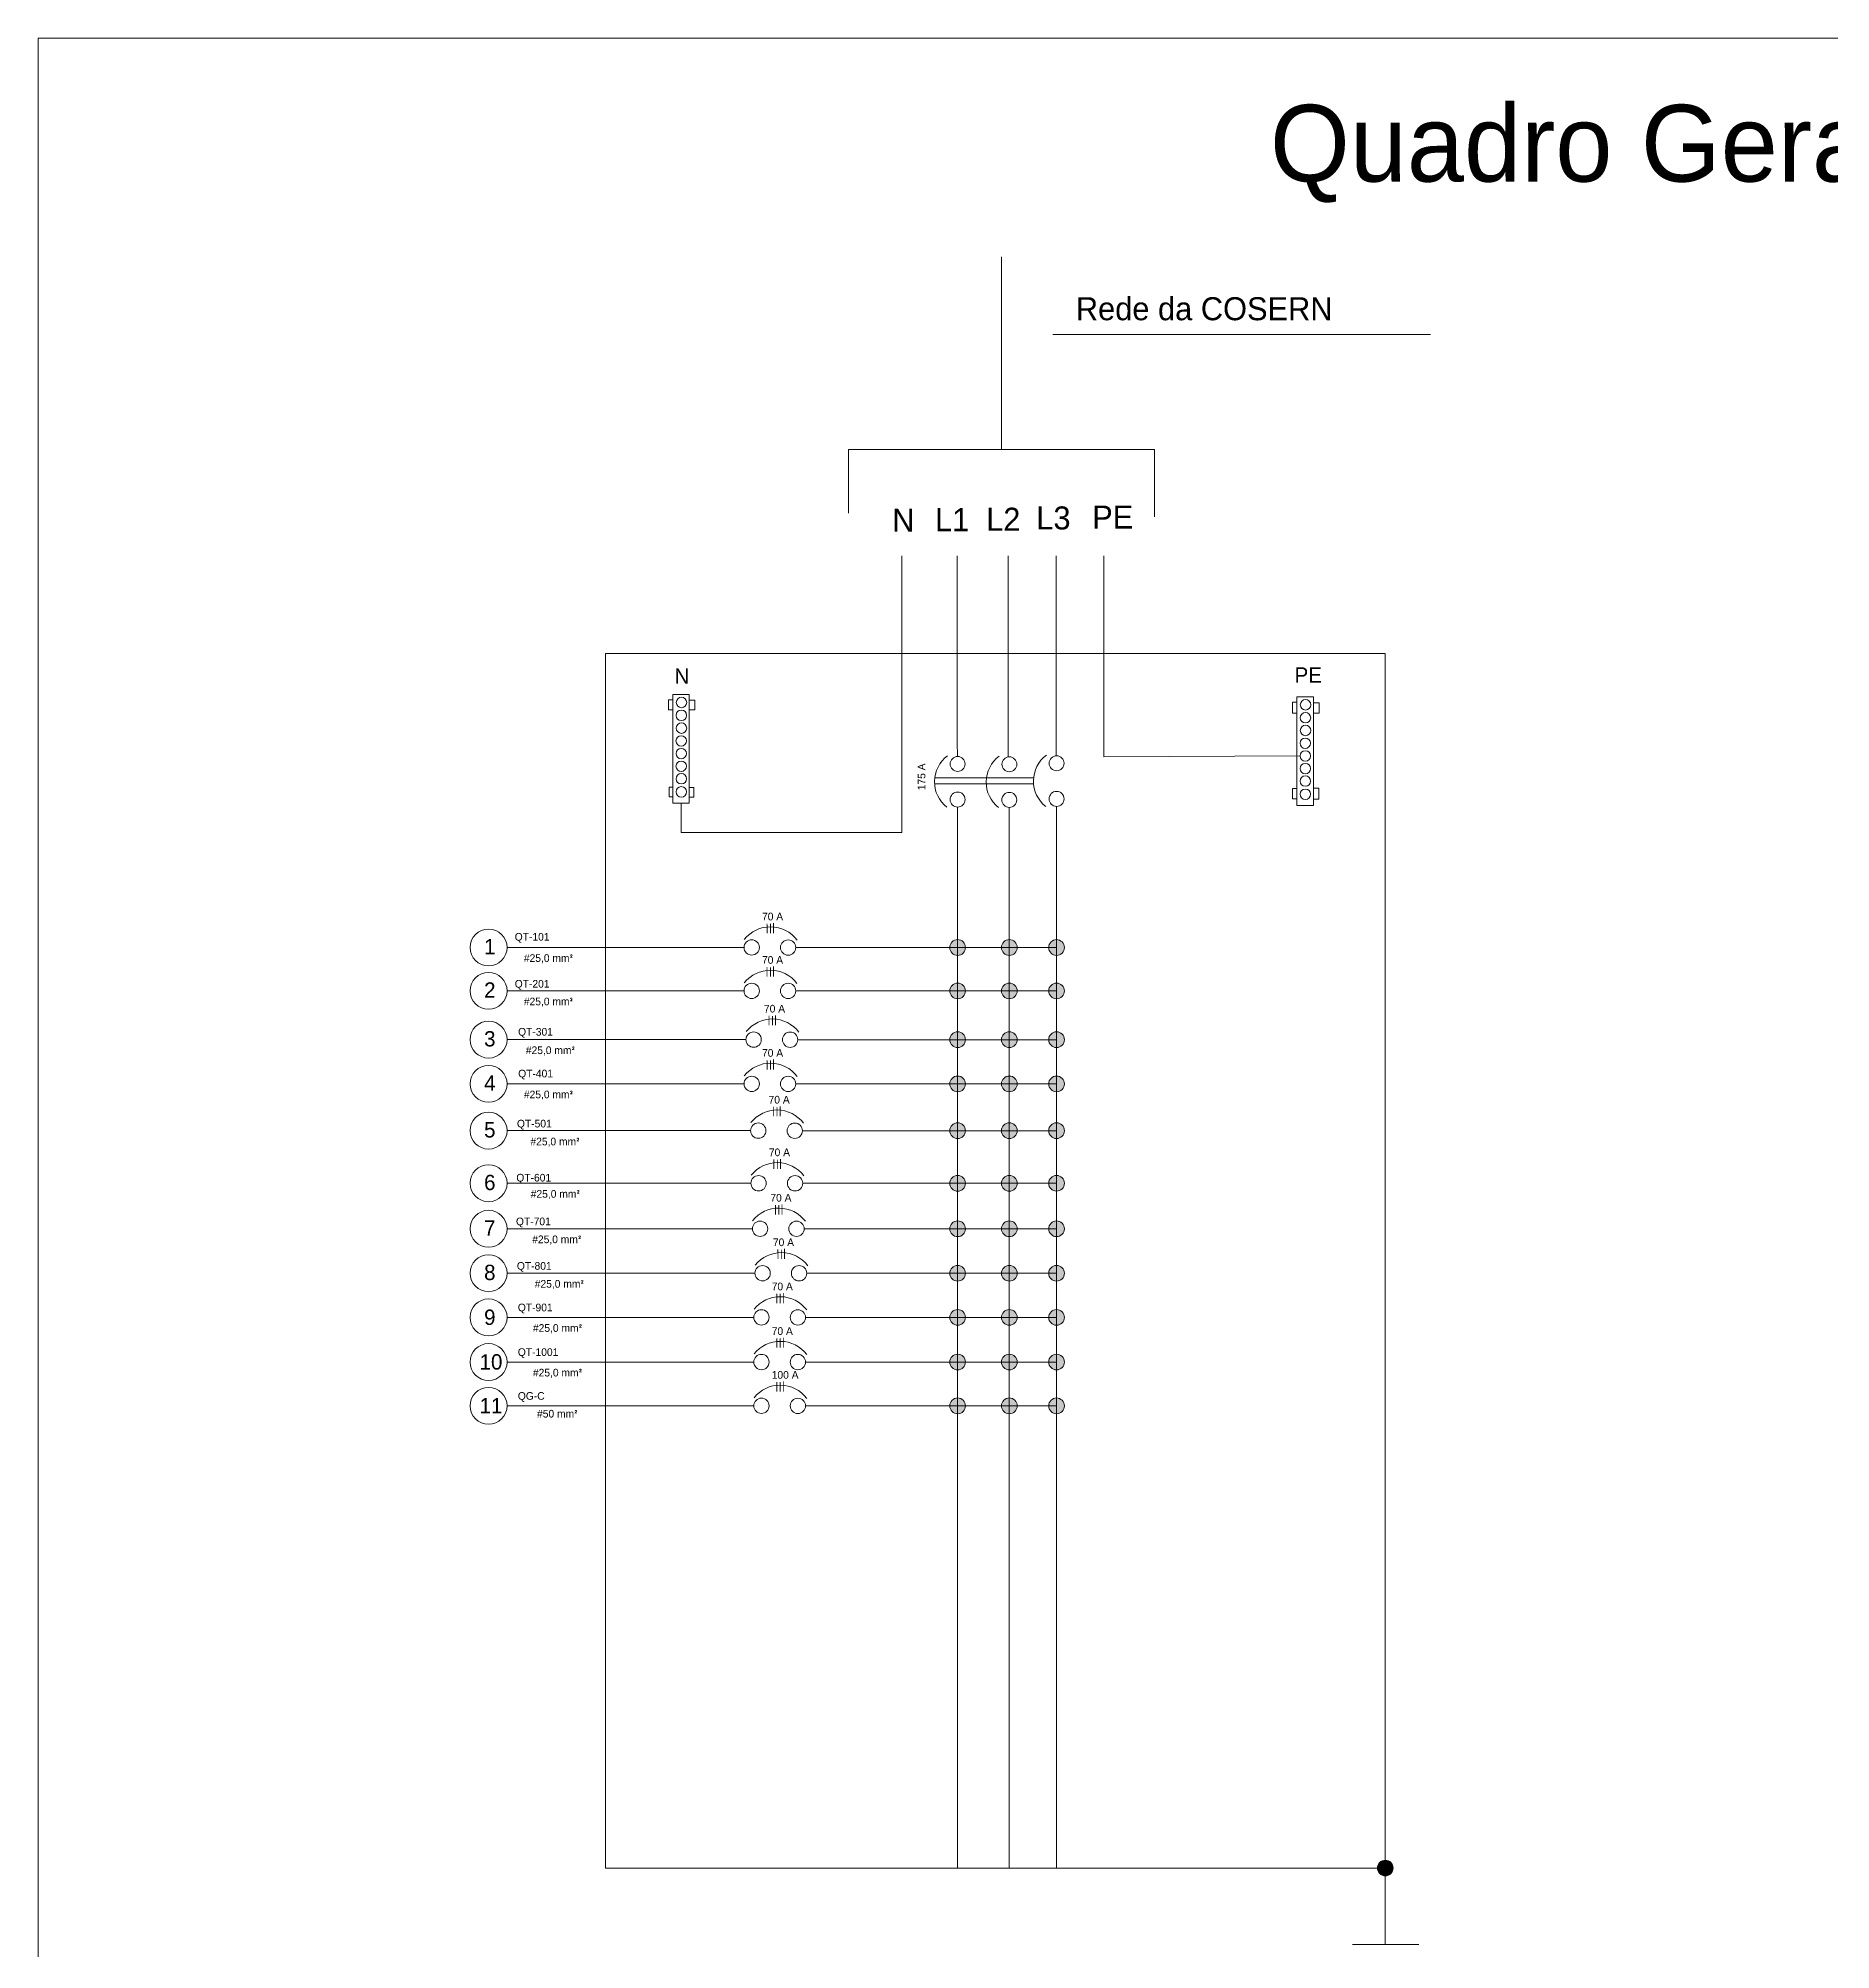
# Model space of a CAD drawing. Header units: millimetres. Extents: x 178 to 457, y 838 to 920.
# Drawn here: x 182.71 to 190.7, y 911.66 to 920.17 of the extents above; entities that cross this region are included whole.
import ezdxf

# ---------------------------------------------------------------- set-up
doc = ezdxf.new("R2010")
doc.units = ezdxf.units.MM
doc.layers.add('Unifilar', color=255, linetype='Continuous')

msp = doc.modelspace()

# ---------------------------------------------------------------- hatches: boundary and pattern name
at = {"layer": 'Unifilar', "lineweight": 5, "true_color": 0xffffff}
h = msp.add_hatch(color=7, dxfattribs=at)
h.dxf.hatch_style = 1
edge = h.paths.add_edge_path()
edge.add_arc((186.806531, 916.1225699), 0.0350053, 0, 360)
edge = h.paths.add_edge_path()
edge.add_arc((187.0367921, 916.1225699), 0.0350053, 0, 360)
edge = h.paths.add_edge_path()
edge.add_arc((187.2472721, 916.1225658), 0.0350053, 0, 360)
edge = h.paths.add_edge_path()
edge.add_arc((186.806531, 915.929242), 0.0350053, 0, 360)
edge = h.paths.add_edge_path()
edge.add_arc((187.0367921, 915.929238), 0.0350053, 0, 360)
edge = h.paths.add_edge_path()
edge.add_arc((187.2472721, 915.929238), 0.0350053, 0, 360)
edge = h.paths.add_edge_path()
edge.add_arc((186.806531, 915.7120351), 0.0350053, 0, 360)
edge = h.paths.add_edge_path()
edge.add_arc((187.0367935, 915.7120359), 0.0350053, 0, 360)
edge = h.paths.add_edge_path()
edge.add_arc((187.2472721, 915.7120367), 0.0350053, 0, 360)
edge = h.paths.add_edge_path()
edge.add_arc((186.806531, 915.5150971), 0.0350053, 0, 360)
edge = h.paths.add_edge_path()
edge.add_arc((187.0367921, 915.515093), 0.0350053, 0, 360)
edge = h.paths.add_edge_path()
edge.add_arc((187.2472721, 915.515093), 0.0350053, 0, 360)
edge = h.paths.add_edge_path()
edge.add_arc((187.2472721, 915.3066451), 0.0350053, 0, 360)
edge = h.paths.add_edge_path()
edge.add_arc((187.0367921, 915.3066451), 0.0350053, 0, 360)
edge = h.paths.add_edge_path()
edge.add_arc((186.806531, 915.3066451), 0.0350053, 0, 360)
edge = h.paths.add_edge_path()
edge.add_arc((186.806531, 915.0722088), 0.0350053, 0, 360)
edge = h.paths.add_edge_path()
edge.add_arc((187.0367921, 915.0722088), 0.0350053, 0, 360)
edge = h.paths.add_edge_path()
edge.add_arc((187.2472721, 915.0723748), 0.0350053, 0, 360)
edge = h.paths.add_edge_path()
edge.add_arc((187.2472721, 914.8697587), 0.0350053, 0, 360)
edge = h.paths.add_edge_path()
edge.add_arc((187.0367921, 914.8697546), 0.0350053, 0, 360)
edge = h.paths.add_edge_path()
edge.add_arc((186.806531, 914.8697513), 0.0350053, 0, 360)
edge = h.paths.add_edge_path()
edge.add_arc((186.806531, 914.0809296), 0.0350053, 0, 360)
edge = h.paths.add_edge_path()
edge.add_arc((187.0367921, 914.0809282), 0.0350053, 0, 360)
edge = h.paths.add_edge_path()
edge.add_arc((187.2472721, 914.0809296), 0.0350053, 0, 360)
edge = h.paths.add_edge_path()
edge.add_arc((187.2472721, 914.2760336), 0.0350053, 0, 360)
edge = h.paths.add_edge_path()
edge.add_arc((187.0367928, 914.2760336), 0.0350053, 0, 360)
edge = h.paths.add_edge_path()
edge.add_arc((186.806531, 914.2760323), 0.0350053, 0, 360)
edge = h.paths.add_edge_path()
edge.add_arc((186.806531, 914.4748873), 0.0350053, 0, 360)
edge = h.paths.add_edge_path()
edge.add_arc((187.0367928, 914.4748881), 0.0350053, 0, 360)
edge = h.paths.add_edge_path()
edge.add_arc((187.2472721, 914.4748889), 0.0350053, 0, 360)
edge = h.paths.add_edge_path()
edge.add_arc((187.2472721, 914.6715075), 0.0350053, 0, 360)
edge = h.paths.add_edge_path()
edge.add_arc((187.0367921, 914.6715075), 0.0350053, 0, 360)
edge = h.paths.add_edge_path()
edge.add_arc((186.806531, 914.6715059), 0.0350053, 0, 360)
h = msp.add_hatch(color=7, dxfattribs=at)
h.dxf.hatch_style = 1
edge = h.paths.add_edge_path()
edge.add_arc((188.7112937, 912.022189), 0.0350053, 0, 360)

# ---------------------------------------------------------------- linework, layer by layer
at = {"layer": 'Unifilar', "color": 7, "lineweight": 5, "true_color": 0xffffff}
for p, q in [((202.568599, 920.1728927), (182.711714, 920.1728927)), ((182.711714, 904.3388681), (182.711714, 920.1728927)), ((187.0017872, 918.340517), (187.0017872, 919.1993561)), ((187.2313594, 918.8535443), (188.9120169, 918.8535443)), ((186.3198728, 918.2065569), (186.3198728, 918.340517)), ((186.3198728, 918.340517), (187.6837016, 918.340517)), ((187.6837016, 918.340517), (187.6837016, 918.2144325)), ((186.3198728, 918.2065569), (186.3198728, 918.0568708)), ((187.6837016, 918.2144325), (187.6837016, 918.0410946)), ((186.5587983, 917.8677818), (186.5587368, 916.7462096)), ((186.8052438, 917.8677818), (186.8052438, 917.0385387)), ((187.0314588, 917.8677818), (187.0314588, 917.0385387)), ((187.245944, 917.8677818), (187.245944, 917.0385387)), ((187.4574458, 917.8677818), (187.4574458, 917.0385387)), ((188.7112937, 917.4328694), (185.2375968, 917.4328694)), ((185.2375968, 916.9549423), (185.2375968, 917.4328694)), ((188.7112937, 912.022189), (188.7112937, 917.4328694)), ((185.5384476, 917.22522), (185.5182096, 917.22522)), ((185.5182096, 917.22522), (185.5182096, 917.1814278)), ((185.5384476, 917.200753), (185.5384476, 917.249687)), ((185.5384476, 917.249687), (185.6115638, 917.249687)), ((185.6115638, 916.7659911), (185.6115638, 917.249687)), ((185.6115638, 917.2243672), (185.6363645, 917.2243672)), ((185.6363645, 917.2243672), (185.6363645, 917.1814278)), ((188.3180026, 917.214761), (188.2973633, 917.214761)), ((188.2973633, 917.214761), (188.2973633, 917.1660027)), ((188.3180026, 917.1902941), (188.3180026, 917.239228)), ((188.3180026, 917.239228), (188.3911188, 917.239228)), ((188.3911188, 916.7555322), (188.3911188, 917.239228)), ((188.3911188, 917.2127044), (188.4171529, 917.2127044)), ((188.4171529, 917.2127044), (188.4171529, 917.1660027)), ((185.5182096, 917.1814278), (185.5384476, 917.1814278)), ((185.5384476, 917.200753), (185.5384476, 916.7659911)), ((185.6363645, 917.1814278), (185.6115638, 917.1814278)), ((188.2973633, 917.1660027), (188.3180026, 917.1660027)), ((188.3180026, 917.1902941), (188.3180026, 916.7555322)), ((188.4171529, 917.1660027), (188.3911188, 917.1660027)), ((186.8052438, 917.0385387), (186.8062048, 916.9735106)), ((187.0314588, 917.0385387), (187.0314588, 916.9715775)), ((187.245944, 917.0385387), (187.245944, 916.9764404)), ((187.4574458, 917.0385387), (187.4574458, 916.971524)), ((187.4574458, 916.971524), (188.331973, 916.975723)), ((185.2375968, 916.9549423), (185.2375968, 912.022189)), ((187.1444549, 916.8785442), (186.7047784, 916.8785442)), ((187.1444549, 916.8785442), (187.1451881, 916.8785442)), ((185.5384476, 916.836934), (185.5215201, 916.836934)), ((185.5215201, 916.836934), (185.5215201, 916.7937939)), ((185.5215201, 916.7937939), (185.5384476, 916.7937939)), ((185.6115638, 916.836006), (185.6315419, 916.836006)), ((185.6315419, 916.7928659), (185.6115638, 916.7928659)), ((185.6315419, 916.836006), (185.6315419, 916.7928659)), ((187.1444456, 916.8515565), (186.7040073, 916.8515565)), ((187.1444456, 916.8515565), (187.1449704, 916.8515565)), ((188.2973633, 916.785191), (188.2973633, 916.8306887)), ((188.2973633, 916.8306887), (188.3180026, 916.8306887)), ((188.3180026, 916.785191), (188.2973633, 916.785191)), ((188.4147825, 916.8330966), (188.3911188, 916.8330966)), ((188.4147825, 916.7828082), (188.4147825, 916.8330966)), ((185.5384476, 916.7659911), (185.6115638, 916.7659911)), ((185.5750057, 916.7659911), (185.5750057, 916.6354798)), ((186.5587368, 916.7462096), (186.5587368, 916.6354798)), ((186.806531, 916.7484419), (186.806531, 912.022189)), ((187.0367921, 916.7469621), (187.0367921, 912.022189)), ((187.2472721, 916.7514015), (187.2472721, 912.022189)), ((188.3180026, 916.7555322), (188.3911188, 916.7555322)), ((188.3911188, 916.7828082), (188.4147825, 916.7828082)), ((186.5587368, 916.6354798), (185.5750057, 916.6354798)), ((185.8552952, 916.1227359), (184.7998442, 916.1227359)), ((186.0858706, 916.1225658), (187.2472721, 916.1225658)), ((185.8552135, 915.9294081), (184.7998442, 915.9294081)), ((186.0857889, 915.929238), (187.2472721, 915.929238)), ((185.8640005, 915.7122027), (184.7998442, 915.7122027)), ((186.0945759, 915.7120326), (187.2472721, 915.7120367)), ((185.8552952, 915.5152631), (184.7998442, 915.5152631)), ((186.0858706, 915.515093), (187.2472721, 915.515093)), ((185.8846398, 915.3068112), (184.7998442, 915.3068112)), ((186.1152152, 915.3066411), (187.2472721, 915.3066411)), ((185.8859885, 915.0723748), (184.7998442, 915.0723748)), ((186.1165639, 915.0722047), (187.2472721, 915.0722047)), ((185.8925277, 914.8699173), (184.7998442, 914.8699173)), ((186.1231031, 914.8697472), (187.2472721, 914.8697513)), ((185.9009061, 914.6716735), (184.7998442, 914.6716735)), ((186.1344666, 914.6715034), (187.2472721, 914.6715075)), ((185.8956338, 914.4750549), (184.7998442, 914.4750549)), ((186.1291944, 914.4748848), (187.2472721, 914.4748889)), ((185.8956338, 914.2761983), (184.7998442, 914.2761983)), ((186.1291944, 914.2760336), (187.2472721, 914.2760336)), ((185.8956338, 914.0810943), (184.7998442, 914.0810943)), ((186.1291944, 914.0809296), (187.2472721, 914.0809296)), ((185.2375968, 912.022189), (188.7112937, 912.022189)), ((188.7112937, 912.0571942), (188.7112937, 911.6822187)), ((188.5653649, 911.6822187), (188.8607257, 911.6822187))]:
    msp.add_line(p, q, dxfattribs=at)
at = {"layer": 'Unifilar', "color": 7, "lineweight": 5, "true_color": 0xffffff, "const_width": 0.0040585}
for points in [[(185.9577472, 916.2289691), (185.9577529, 916.185993)], [(185.9727985, 916.2281321), (185.9728028, 916.1859915)], [(185.9869677, 916.2314796), (185.9869723, 916.185993)], [(185.9576654, 916.0356412), (185.9576712, 915.9926651)], [(185.9727168, 916.0348043), (185.972721, 915.9926637)], [(185.9868859, 916.0381517), (185.9868905, 915.9926651)], [(185.9664525, 915.8184358), (185.9664582, 915.7754597)], [(185.9815038, 915.8175989), (185.9815081, 915.7754583)], [(185.995673, 915.8209464), (185.9956776, 915.7754597)], [(185.9577472, 915.6214963), (185.9577529, 915.5785202)], [(185.9727985, 915.6206593), (185.9728028, 915.5785187)], [(185.9869677, 915.6240068), (185.9869723, 915.5785202)], [(185.9870918, 915.4130443), (185.9870975, 915.3700682)], [(186.0021431, 915.4122074), (186.0021474, 915.3700668)], [(186.0163123, 915.4155548), (186.0163169, 915.3700682)], [(185.9884405, 915.178608), (185.9884462, 915.1356319)], [(186.0034918, 915.177771), (186.0034961, 915.1356304)], [(186.017661, 915.1811185), (186.0176656, 915.1356319)], [(185.9949796, 914.9761505), (185.9949854, 914.9331744)], [(186.010031, 914.9753135), (186.0100353, 914.9331729)], [(186.0242002, 914.978661), (186.0242047, 914.9331744)], [(186.0063431, 914.7779067), (186.0063489, 914.7349306)], [(186.0213945, 914.7770697), (186.0213987, 914.7349291)], [(186.0355636, 914.7804172), (186.0355682, 914.7349306)], [(186.0010709, 914.5812881), (186.0010766, 914.538312)], [(186.0161223, 914.5804511), (186.0161265, 914.5383105)], [(186.0302914, 914.5837986), (186.030296, 914.538312)], [(186.0010709, 914.3824314), (186.0010766, 914.3394553)], [(186.0161223, 914.3815945), (186.0161265, 914.3394539)], [(186.0302914, 914.384942), (186.030296, 914.3394553)], [(186.0010709, 914.1873274), (186.0010766, 914.1443513)], [(186.0161223, 914.1864905), (186.0161265, 914.1443499)], [(186.0302914, 914.1898379), (186.030296, 914.1443513)]]:
    msp.add_lwpolyline(points, dxfattribs=at)
at = {"layer": 'Unifilar', "color": 7, "lineweight": 5, "true_color": 0xffffff}
for centre, radius in [((185.5767427, 917.2140838), 0.0233441), ((188.3562977, 917.2036249), 0.0233441), ((185.5761705, 917.1566473), 0.0233441), ((188.3557255, 917.1461883), 0.0233441), ((185.5753122, 917.0427775), 0.0233441), ((185.5766201, 917.0997877), 0.0233441), ((188.3548672, 917.0323185), 0.0233441), ((188.356175, 917.0893287), 0.0233441), ((185.5757618, 916.9862941), 0.0233441), ((186.8066971, 916.9401957), 0.0333185), ((187.0369581, 916.9387159), 0.0333185), ((187.2474381, 916.9431554), 0.0333185), ((188.3553168, 916.9758351), 0.0233441), ((185.5755166, 916.9298859), 0.0233441), ((185.5758435, 916.874481), 0.0233441), ((188.3550716, 916.9194269), 0.0233441), ((188.3553985, 916.864022), 0.0233441), ((185.5758435, 916.8157653), 0.0233441), ((186.806531, 916.7817604), 0.0333185), ((187.0367921, 916.7802806), 0.0333185), ((187.2472721, 916.78472), 0.0333185), ((188.3553985, 916.8053063), 0.0233441), ((184.7176499, 916.1227359), 0.0821943), ((185.8894284, 916.1227359), 0.0341332), ((186.0517375, 916.1225658), 0.0341332), ((186.806531, 916.1225699), 0.0350053), ((187.0367921, 916.1225699), 0.0350053), ((187.2472721, 916.1225658), 0.0350053), ((184.7176499, 915.9294081), 0.0821943), ((185.8893467, 915.9294081), 0.0341332), ((186.0516557, 915.929238), 0.0341332), ((186.806531, 915.929242), 0.0350053), ((187.0367921, 915.929238), 0.0350053), ((187.2472721, 915.929238), 0.0350053), ((184.7176499, 915.7122027), 0.0821943), ((185.8981337, 915.7122027), 0.0341332), ((186.0604427, 915.7120326), 0.0341332), ((186.806531, 915.7120351), 0.0350053), ((187.0367935, 915.7120359), 0.0350053), ((187.2472721, 915.7120367), 0.0350053), ((184.7176499, 915.5152631), 0.0821943), ((185.8894284, 915.5152631), 0.0341332), ((186.0517375, 915.515093), 0.0341332), ((186.806531, 915.5150971), 0.0350053), ((187.0367921, 915.515093), 0.0350053), ((187.2472721, 915.515093), 0.0350053), ((184.7176499, 915.3068112), 0.0821943), ((185.918773, 915.3068112), 0.0341332), ((186.081082, 915.3066411), 0.0341332), ((186.806531, 915.3066451), 0.0350053), ((187.0367921, 915.3066451), 0.0350053), ((187.2472721, 915.3066451), 0.0350053), ((184.7176499, 915.0723748), 0.0821943), ((185.9201217, 915.0723748), 0.0341332), ((186.0824308, 915.0722047), 0.0341332), ((186.806531, 915.0722088), 0.0350053), ((187.0367921, 915.0722088), 0.0350053), ((187.2472721, 915.0723748), 0.0350053), ((184.7176499, 914.8699173), 0.0821943), ((185.9266609, 914.8699173), 0.0341332), ((186.0889699, 914.8697472), 0.0341332), ((186.806531, 914.8697513), 0.0350053), ((187.0367921, 914.8697546), 0.0350053), ((187.2472721, 914.8697587), 0.0350053), ((184.7176499, 914.6716735), 0.0821943), ((185.9380244, 914.6716735), 0.0341332), ((186.1003334, 914.6715034), 0.0341332), ((186.806531, 914.6715059), 0.0350053), ((187.0367921, 914.6715075), 0.0350053), ((187.2472721, 914.6715075), 0.0350053), ((184.7176499, 914.4750549), 0.0821943), ((185.9327521, 914.4750549), 0.0341332), ((186.0950612, 914.4748848), 0.0341332), ((186.806531, 914.4748873), 0.0350053), ((187.0367928, 914.4748881), 0.0350053), ((187.2472721, 914.4748889), 0.0350053), ((184.7176499, 914.2761983), 0.0821943), ((185.9327521, 914.2761983), 0.0341332), ((186.0950612, 914.2760282), 0.0341332), ((186.806531, 914.2760323), 0.0350053), ((187.0367928, 914.2760336), 0.0350053), ((187.2472721, 914.2760336), 0.0350053), ((184.7176499, 914.0810943), 0.0821943), ((185.9327521, 914.0810943), 0.0341332), ((186.0950612, 914.0809241), 0.0341332), ((186.806531, 914.0809296), 0.0350053), ((187.0367921, 914.0809282), 0.0350053), ((187.2472721, 914.0809296), 0.0350053), ((188.7112937, 912.022189), 0.0350053)]:
    msp.add_circle(centre, radius, dxfattribs=at)
for centre, radius, start, end in [((186.8487762, 916.8609252), 0.1450717, 127.18546741, 231.5135363), ((187.0790373, 916.8594454), 0.1450717, 127.18546741, 231.5135363), ((187.2895173, 916.8638848), 0.1450717, 127.18546741, 231.5135363), ((185.9728001, 916.0661337), 0.1486187, 37.18546741, 141.5135363), ((185.9727184, 915.8728059), 0.1486187, 37.18546741, 141.5135363), ((185.9815054, 915.6556005), 0.1486187, 37.18546741, 141.5135363), ((185.9728001, 915.4586609), 0.1486187, 37.18546741, 141.5135363), ((186.0021447, 915.250209), 0.1486187, 37.18546741, 141.5135363), ((186.0034934, 915.0157726), 0.1486187, 37.18546741, 141.5135363), ((186.0100326, 914.8133151), 0.1486187, 37.18546741, 141.5135363), ((186.0213961, 914.6150713), 0.1486187, 37.18546741, 141.5135363), ((186.0161238, 914.4184527), 0.1486187, 37.18546741, 141.5135363), ((186.0161238, 914.2195961), 0.1486187, 37.18546741, 141.5135363), ((186.0161238, 914.0244921), 0.1486187, 37.18546741, 141.5135363)]:
    msp.add_arc(centre, radius, start, end, dxfattribs=at)

# ---------------------------------------------------------------- texts
at = {"layer": 'Unifilar', "color": 7, "lineweight": 5, "true_color": 0xffffff, "attachment_point": 1}
for s, width, heights, insert, char_height in [('Quadro Geral de Baixa Tensão', 12.413887417, [0.6510979], (188.1978335, 919.8761584), 0.341898442), ('Rede da COSERN', 1.503545996, [0.0249249], (187.3330512, 919.0193144), 0.102569533), ('N', 0.49046908, [0.0249249], (186.5152524, 918.0771019), 0.1025695), ('L1', 0.49046908, [0.0249249], (186.7057757, 918.0796603), 0.10256953), ('L2', 0.49046908, [0.0249249], (186.9335846, 918.0815915), 0.10256953), ('L3', 0.49046908, [0.0249249], (187.1569795, 918.0872599), 0.10256953), ('PE', 0.49046908, [0.0249249], (187.406012, 918.0910472), 0.10256953), ('N', 0.49046908, [0.0249249], (185.5454986, 917.3658045), 0.0683797), ('PE', 0.49046908, [0.0249249], (188.3072343, 917.3706326), 0.06837969), ('70 A', 0.49046908, [0.0249249], (185.9352666, 916.2776679), 0.03418984), ('1', 0.49046908, [0.0249249], (184.6975298, 916.1606406), 0.0683797), ('QT-101', 0.49046908, [0.0249249], (184.8339541, 916.1873528), 0.03418984), ('\\pxi-3,l4,t4;#25,0 mm{\\fISOCPEUR|b0|i0|c0|p34;²}', 0.49046908, [0.0249249], (184.8404555, 916.0925689), 0.034189844), ('70 A', 0.49046908, [0.0249249], (185.9351849, 916.0843401), 0.03418984), ('2', 0.49046908, [0.0249249], (184.6975298, 915.9673128), 0.0683797), ('QT-201', 0.49046908, [0.0249249], (184.8339541, 915.9781209), 0.03418984), ('\\pxi-3,l4,t4;#25,0 mm{\\fISOCPEUR|b0|i0|c0|p34;²}', 0.49046908, [0.0249249], (184.8403738, 915.8992555), 0.034189844), ('70 A', 0.49046908, [0.0249249], (185.9439719, 915.8671347), 0.03418984), ('QT-301', 0.49046908, [0.0249249], (184.849065, 915.7641883), 0.03418984), ('3', 0.49046908, [0.0249249], (184.6975298, 915.7501074), 0.0683797), ('\\pxi-3,l4,t4;#25,0 mm{\\fISOCPEUR|b0|i0|c0|p34;²}', 0.49046908, [0.0249249], (184.8491608, 915.6820357), 0.034189844), ('70 A', 0.49046908, [0.0249249], (185.9352666, 915.6701951), 0.03418984), ('4', 0.49046908, [0.0249249], (184.6975298, 915.5531678), 0.0683797), ('QT-401', 0.49046908, [0.0249249], (184.8494363, 915.5782001), 0.03418984), ('\\pxi-3,l4,t4;#25,0 mm{\\fISOCPEUR|b0|i0|c0|p34;²}', 0.49046908, [0.0249249], (184.8404555, 915.4850961), 0.034189844), ('70 A', 0.49046908, [0.0249249], (185.9646112, 915.4617431), 0.03418984), ('5', 0.49046908, [0.0249249], (184.6975298, 915.3447159), 0.0683797), ('QT-501', 0.49046908, [0.0249249], (184.8437852, 915.3552135), 0.03418984), ('\\pxi-3,l4,t4;#25,0 mm{\\fISOCPEUR|b0|i0|c0|p34;²}', 0.49046908, [0.0249249], (184.8698221, 915.2754183), 0.034189844), ('70 A', 0.49046908, [0.0249249], (185.9659599, 915.2273068), 0.03418984), ('6', 0.49046908, [0.0249249], (184.6975298, 915.1102795), 0.0683797), ('QT-601', 0.49046908, [0.0249249], (184.8411285, 915.1143607), 0.03418984), ('\\pxi-3,l4,t4;#25,0 mm{\\fISOCPEUR|b0|i0|c0|p34;²}', 0.49046908, [0.0249249], (184.8711488, 915.0422078), 0.034189844), ('70 A', 0.49046908, [0.0249249], (185.9724991, 915.0248493), 0.03418984), ('QT-701', 0.49046908, [0.0249249], (184.839485, 914.919506), 0.03418984), ('7', 0.49046908, [0.0249249], (184.6975298, 914.907822), 0.0683797), ('\\pxi-3,l4,t4;#25,0 mm{\\fISOCPEUR|b0|i0|c0|p34;²}', 0.49046908, [0.0249249], (184.877688, 914.8397503), 0.034189844), ('70 A', 0.49046908, [0.0249249], (185.9838626, 914.8266055), 0.03418984), ('8', 0.49046908, [0.0249249], (184.6975298, 914.7095782), 0.0683797), ('QT-801', 0.49046908, [0.0249249], (184.8434844, 914.7214435), 0.03418984), ('\\pxi-3,l4,t4;#25,0 mm{\\fISOCPEUR|b0|i0|c0|p34;²}', 0.49046908, [0.0249249], (184.8890515, 914.6415065), 0.034189844), ('70 A', 0.49046908, [0.0249249], (185.9785903, 914.6299869), 0.03418984), ('9', 0.49046908, [0.0249249], (184.6975298, 914.5098415), 0.0683797), ('QT-901', 0.49046908, [0.0249249], (184.8478025, 914.536228), 0.03418984), ('\\pxi-3,l4,t4;#25,0 mm{\\fISOCPEUR|b0|i0|c0|p34;²}', 0.49046908, [0.0249249], (184.8807941, 914.4448879), 0.034189844), ('70 A', 0.49046908, [0.0249249], (185.9785903, 914.4311303), 0.03418984), ('QT-1001', 0.49046908, [0.0249249], (184.8478025, 914.3373714), 0.03418984), ('10', 0.49046908, [0.0249249], (184.6774097, 914.3109849), 0.06837969), ('\\pxi-3,l4,t4;#25,0 mm{\\fISOCPEUR|b0|i0|c0|p34;²}', 0.49046908, [0.0249249], (184.8807941, 914.2460313), 0.034189844), ('100 A', 0.49046908, [0.0249249], (185.9785903, 914.2360262), 0.03418984), ('11', 0.49046908, [0.0249249], (184.6774097, 914.1158808), 0.06837969), ('QG-C', 0.49046908, [0.0249249], (184.8478025, 914.1422673), 0.03418984), ('#50 mm{\\fISOCPEUR|b0|i0|c0|p34;²}', 0.49046908, [0.0249249], (184.9333941, 914.0630292), 0.034189844)]:
    msp.add_mtext_dynamic_manual_height_columns(s, width=width, gutter_width=3.0654318, heights=heights, dxfattribs=dict(at, insert=insert, char_height=char_height))
at = {"layer": 'Unifilar', "color": 7, "lineweight": 5, "true_color": 0xffffff, "insert": (186.6288382, 916.8229909), "char_height": 0.03418984, "attachment_point": 1, "rotation": 90}
msp.add_mtext_dynamic_manual_height_columns('175 A', width=0.49046908, gutter_width=3.0654318, heights=[0.0249249], dxfattribs=at)

doc.saveas('drawing.dxf')
